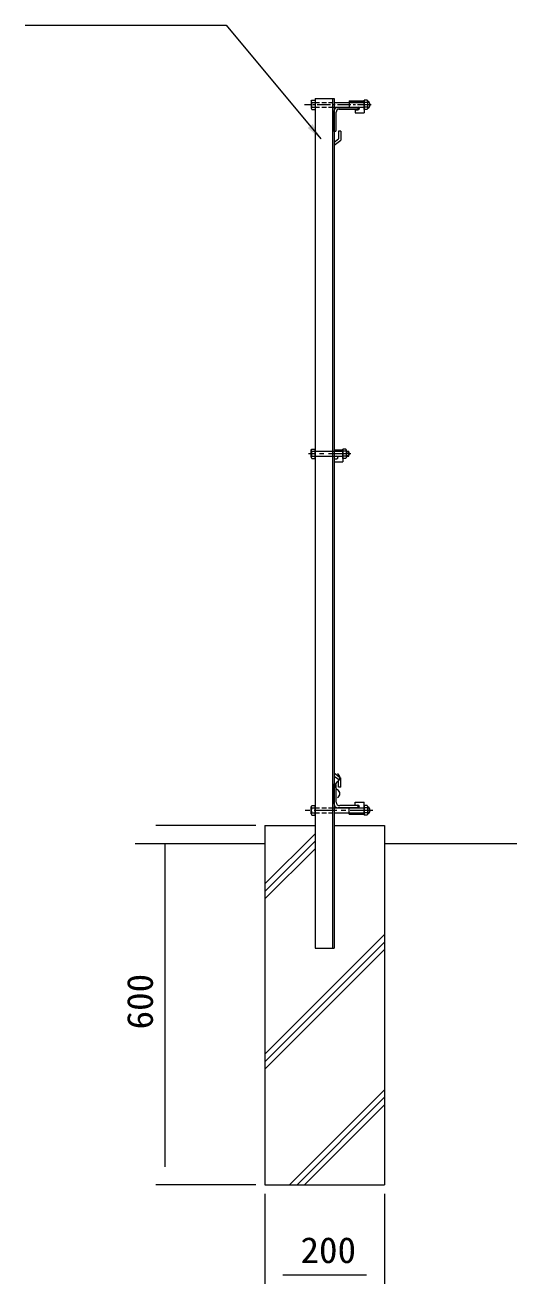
# Model space of a CAD drawing. Units: millimetres, scale not verified. Extents: x -4455 to 4455, y -3150 to 3150.
# Drawn here: x 56 to 876, y -605 to 1498 of the extents above; entities that cross this region are included whole.
import ezdxf
from ezdxf.enums import TextEntityAlignment as Align

# ---------------------------------------------------------------- set-up
doc = ezdxf.new("R2010")
doc.units = ezdxf.units.MM
doc.header["$LTSCALE"] = 30
for name, pattern in [('DASHED', [7.5, 6, -1.5]), ('USER2', [2, 1.25, -0.25, 0.25, -0.25]), ('USER3', [0.375, 0.25, -0.125]), ('USER4', [1.125, 0.75, -0.125, 0.125, -0.125])]:
    doc.linetypes.add(name, pattern=pattern)
for name, color, linetype, lineweight in [('0-0_1部材', 3, 'Continuous', 18), ('0-4_6文字', 3, 'Continuous', 9), ('0-5_5寸法', 1, 'Continuous', 18), ('0-6_GL', 7, 'Continuous', 9), ('0-7_8部品', 3, 'Continuous', 18), ('0-8_4基礎', 4, 'Continuous', 18), ('0-A_2網', 4, 'Continuous', 18)]:
    doc.layers.add(name, color=color, linetype=linetype, lineweight=lineweight)
doc.styles.add('ＭＳ ゴシック', font='')
doc.styles.get('ＭＳ ゴシック').set_extended_font_data('MS Gothic')

msp = doc.modelspace()

# ---------------------------------------------------------------- linework, layer by layer
at = {"layer": '0-0_1部材', "color": 7, "lineweight": 9}
for p, q in [((539.65, 1375.18), (539.65, -44.82)), ((539.65, 1375.18), (571.65, 1375.18)), ((571.65, 1375.18), (571.65, 1240.88)), ((571.65, 1365.71), (571.65, 1240.88)), ((571.65, 1320.18), (571.65, 1355.18)), ((574.65, 1322.18), (574.65, 1352.18)), ((576.65, 1360.18), (611.65, 1360.18)), ((579.15, 1360.18), (604.15, 1360.18)), ((579.65, 1357.18), (609.65, 1357.18)), ((604.15, 1360.18), (604.15, 1360.68)), ((611.65, 1360.18), (611.65, 1359.18)), ((571.65, 1320.18), (572.65, 1320.18)), ((571.65, 1302.27), (578.65, 1307.68)), ((571.65, 1297.22), (582.65, 1305.72)), ((578.65, 1320.68), (578.65, 1307.68)), ((582.65, 1320.68), (578.65, 1320.68)), ((582.65, 1320.68), (582.65, 1305.72)), ((571.65, 1250.35), (571.65, -44.82)), ((571.65, 953.42), (571.65, 235.86)), ((571.65, 248.15), (582.65, 239.65)), ((571.65, 243.09), (578.65, 237.68)), ((578.65, 224.68), (578.65, 237.68)), ((582.65, 224.68), (582.65, 239.65)), ((571.65, 195.81), (571.65, 230.18)), ((571.65, 230.18), (572.77, 230.18)), ((575.02, 199.18), (575.02, 227.93)), ((582.65, 224.68), (578.65, 224.68)), ((611.65, 190.18), (577.27, 190.18)), ((609.4, 193.56), (580.65, 193.56)), ((611.65, 190.18), (611.65, 191.31)), ((539.65, -44.82), (571.65, -44.82))]:
    msp.add_line(p, q, dxfattribs=at)
at = {"layer": '0-0_1部材'}
msp.add_line((568.65, 1375.18), (568.65, -44.82), dxfattribs=at)
at = {"layer": '0-0_1部材', "color": 7, "lineweight": 9}
for centre, radius, start, end in [((576.65, 1355.18), 5, 90, 180), ((579.65, 1352.18), 5, 90, 180), ((609.65, 1359.18), 2, 270, 0), ((572.65, 1322.18), 2, 270, 0), ((572.77, 227.93), 2.25, 0, 90), ((577.27, 195.81), 5.62, 180, 270), ((580.65, 199.18), 5.62, 180, 270), ((609.4, 191.31), 2.25, 0, 90)]:
    msp.add_arc(centre, radius, start, end, dxfattribs=at)
at = {"layer": '0-4_6文字', "color": 7}
msp.add_lwpolyline([(55.59, 1497.63), (391.12, 1497.63), (549.32, 1307.6)], dxfattribs=at)
msp.add_solid([(550.6, 1306.06), (527.4, 1325.78), (535.41, 1332.45)], dxfattribs=at)
at = {"layer": '0-5_5寸法'}
for p, q in [((440.65, 160.18), (273.49, 160.18)), ((288.49, 130.18), (288.49, -409.82)), ((440.65, -439.82), (273.49, -439.82)), ((455.65, -454.82), (455.65, -605.4)), ((655.65, -454.82), (655.65, -605.4)), ((485.65, -590.4), (625.65, -590.4))]:
    msp.add_line(p, q, dxfattribs=at)
at = {"layer": '0-6_GL'}
for p, q in [((239.12, 130.18), (455.65, 130.18)), ((655.65, 130.18), (876.34, 130.18))]:
    msp.add_line(p, q, dxfattribs=at)
at = {"layer": '0-7_8部品'}
for p, q in [((533.25, 1370.55), (534.36, 1372.47)), ((533.25, 1370.55), (533.25, 1358.71)), ((533.94, 1368.63), (539.65, 1368.63)), ((534.36, 1372.47), (539.65, 1372.47)), ((539.65, 1372.47), (539.65, 1356.79)), ((571.65, 1368.63), (621.36, 1368.63)), ((596.46, 1370.95), (621.46, 1370.95)), ((596.46, 1370.95), (596.46, 1360.45)), ((621.46, 1356.79), (621.46, 1372.47)), ((621.46, 1370.95), (621.46, 1350.95)), ((627.17, 1368.63), (621.46, 1368.63)), ((627.86, 1358.71), (627.86, 1370.55)), ((533.94, 1360.63), (539.65, 1360.63)), ((566.75, 1360.63), (621.46, 1360.63)), ((606.46, 1355.95), (611.21, 1355.95)), ((606.46, 1355.95), (606.46, 1350.95)), ((606.46, 1350.95), (621.46, 1350.95)), ((627.17, 1360.63), (621.46, 1360.63)), ((626.75, 1356.79), (621.46, 1356.79)), ((627.86, 1358.71), (626.75, 1356.79)), ((533.25, 787.53), (534.36, 789.45)), ((533.25, 775.69), (533.25, 787.53)), ((533.94, 785.61), (539.65, 785.61)), ((534.36, 789.45), (539.65, 789.45)), ((539.65, 773.77), (539.65, 789.45)), ((571.65, 787.93), (571.65, 777.43)), ((571.65, 787.93), (585.85, 787.93)), ((585.85, 773.77), (585.85, 789.45)), ((585.85, 787.93), (585.85, 767.93)), ((591.56, 785.61), (585.85, 785.61)), ((592.25, 775.69), (592.25, 787.53)), ((592.25, 785.61), (595.8, 785.61)), ((592.25, 784.81), (596.21, 784.81)), ((592.25, 778.41), (596.21, 778.41)), ((595.8, 777.61), (595.8, 785.61)), ((533.94, 777.61), (539.65, 777.61)), ((571.65, 777.43), (575.6, 777.43)), ((571.65, 772.93), (575.6, 772.93)), ((571.65, 772.93), (571.65, 767.93)), ((571.65, 767.93), (585.85, 767.93)), ((591.56, 777.61), (585.85, 777.61)), ((591.14, 773.77), (585.85, 773.77)), ((592.25, 775.69), (591.14, 773.77)), ((592.25, 777.61), (595.8, 777.61)), ((533.25, 191.65), (534.36, 193.57)), ((533.25, 179.81), (533.25, 191.65)), ((533.94, 189.73), (539.65, 189.73)), ((534.36, 193.57), (539.65, 193.57)), ((539.65, 177.89), (539.65, 193.57)), ((566.75, 189.73), (621.46, 189.73)), ((596.46, 189.91), (611.21, 189.91)), ((596.46, 179.41), (596.46, 189.91)), ((606.46, 199.41), (621.46, 199.41)), ((606.46, 194.41), (606.46, 199.41)), ((606.46, 194.41), (611.21, 194.41)), ((621.46, 179.41), (621.46, 199.41)), ((621.46, 193.57), (621.46, 177.89)), ((627.17, 189.73), (621.46, 189.73)), ((627.86, 191.65), (627.86, 179.81)), ((533.94, 181.73), (539.65, 181.73)), ((571.65, 181.73), (621.36, 181.73)), ((596.46, 179.41), (621.46, 179.41)), ((627.17, 181.73), (621.46, 181.73)), ((626.75, 177.89), (621.46, 177.89)), ((627.86, 179.81), (626.75, 177.89))]:
    msp.add_line(p, q, dxfattribs=at)
at = {"layer": '0-7_8部品', "linetype": 'USER3'}
for p, q in [((539.65, 1368.63), (571.65, 1368.63)), ((539.65, 1360.63), (571.65, 1360.63)), ((539.65, 189.73), (571.65, 189.73)), ((539.65, 181.73), (571.65, 181.73))]:
    msp.add_line(p, q, dxfattribs=at)
at = {"layer": '0-7_8部品', "linetype": 'DASHED'}
for p, q in [((596.46, 1368.95), (621.46, 1368.95)), ((539.65, 785.61), (585.85, 785.61)), ((539.65, 777.61), (585.85, 777.61)), ((596.46, 181.41), (621.46, 181.41))]:
    msp.add_line(p, q, dxfattribs=at)
at = {"layer": '0-7_8部品', "color": 1, "linetype": 'USER4'}
msp.add_line((633.02, 1364.63), (521.89, 1364.63), dxfattribs=at)
at = {"layer": '0-7_8部品', "color": 1, "linetype": 'USER2'}
for p, q in [((599.27, 781.61), (528.44, 781.61)), ((635.7, 185.73), (521.89, 185.73))]:
    msp.add_line(p, q, dxfattribs=at)
at = {"layer": '0-7_8部品'}
for points in [[(627.86, 1370.55), (626.75, 1372.47), (621.46, 1372.47)], [(533.25, 1358.71), (534.36, 1356.79), (539.65, 1356.79)], [(592.25, 787.53), (591.14, 789.45), (585.85, 789.45)], [(533.25, 775.69), (534.36, 773.77), (539.65, 773.77)], [(627.86, 191.65), (626.75, 193.57), (621.46, 193.57)], [(533.25, 179.81), (534.36, 177.89), (539.65, 177.89)]]:
    msp.add_lwpolyline(points, dxfattribs=at)
for centre, radius, start, end in [((536.28, 1370.55), 3.03, 180, 219.3382), ((545.25, 1364.63), 12, 160.52878, 199.47122), ((624.83, 1370.55), 3.03, 320.6618, 0), ((615.86, 1364.63), 12, 340.52878, 19.47122), ((624.7, 1364.63), 6.71, 298.05542, 61.94458), ((536.28, 1358.71), 3.03, 140.6618, 180), ((611.21, 1358.2), 2.25, 270, 90), ((624.83, 1358.71), 3.03, 0, 39.3382), ((536.28, 787.53), 3.03, 180, 219.3382), ((545.25, 781.61), 12, 160.52878, 199.47122), ((589.22, 787.53), 3.03, 320.6618, 0), ((580.25, 781.61), 12, 340.52878, 19.47122), ((588.87, 781.61), 8, 330, 30), ((536.28, 775.69), 3.03, 140.6618, 180), ((575.6, 775.18), 2.25, 270, 90), ((589.22, 775.69), 3.03, 0, 39.3382), ((536.28, 191.65), 3.03, 180, 219.3382), ((545.25, 185.73), 12, 160.52878, 199.47122), ((611.21, 192.16), 2.25, 270, 90), ((624.83, 191.65), 3.03, 320.6618, 0), ((615.86, 185.73), 12, 340.52878, 19.47122), ((624.7, 185.73), 6.71, 298.05542, 61.94458), ((536.28, 179.81), 3.03, 140.6618, 180), ((624.83, 179.81), 3.03, 0, 39.3382)]:
    msp.add_arc(centre, radius, start, end, dxfattribs=at)
at = {"layer": '0-8_4基礎', "color": 7, "lineweight": 9}
for p, q in [((455.65, 160.18), (539.65, 160.18)), ((571.65, 160.18), (655.65, 160.18)), ((655.65, 160.18), (655.65, -439.82))]:
    msp.add_line(p, q, dxfattribs=at)
at = {"layer": '0-8_4基礎'}
for p, q in [((455.65, 62.69), (539.65, 146.69)), ((455.65, 50.19), (539.65, 134.19)), ((455.65, 37.69), (539.65, 121.69)), ((455.65, -221.91), (655.65, -21.91)), ((455.65, -234.41), (655.65, -34.41)), ((455.65, -246.91), (655.65, -46.91)), ((497.04, -439.82), (655.65, -281.21)), ((509.54, -439.82), (655.65, -293.71)), ((522.04, -439.82), (655.65, -306.21))]:
    msp.add_line(p, q, dxfattribs=at)
at = {"layer": '0-8_4基礎', "color": 7, "lineweight": 9}
msp.add_lwpolyline([(455.65, 160.18), (455.65, -439.82), (655.65, -439.82)], dxfattribs=at)
at = {"layer": '0-A_2網', "color": 3}
for centre, start, end in [((580.65, 226.91), 118.07249, 241.92751), ((573.53, 240.24), 298.07249, 61.92751), ((573.53, 213.58), 298.07249, 61.92751)]:
    msp.add_arc(centre, 7.56, start, end, dxfattribs=at)

# ---------------------------------------------------------------- texts
at = {"layer": '0-5_5寸法', "color": 3, "style": 'ＭＳ ゴシック', "width": 1.05}
msp.add_text('600', height=43.33, rotation=90, dxfattribs=at).set_placement((281.81, -180.32), align=Align.BOTTOM_LEFT)
msp.add_text('200', height=43.33, dxfattribs=at).set_placement((515.15, -583.72), align=Align.BOTTOM_LEFT)

doc.saveas('drawing.dxf')
